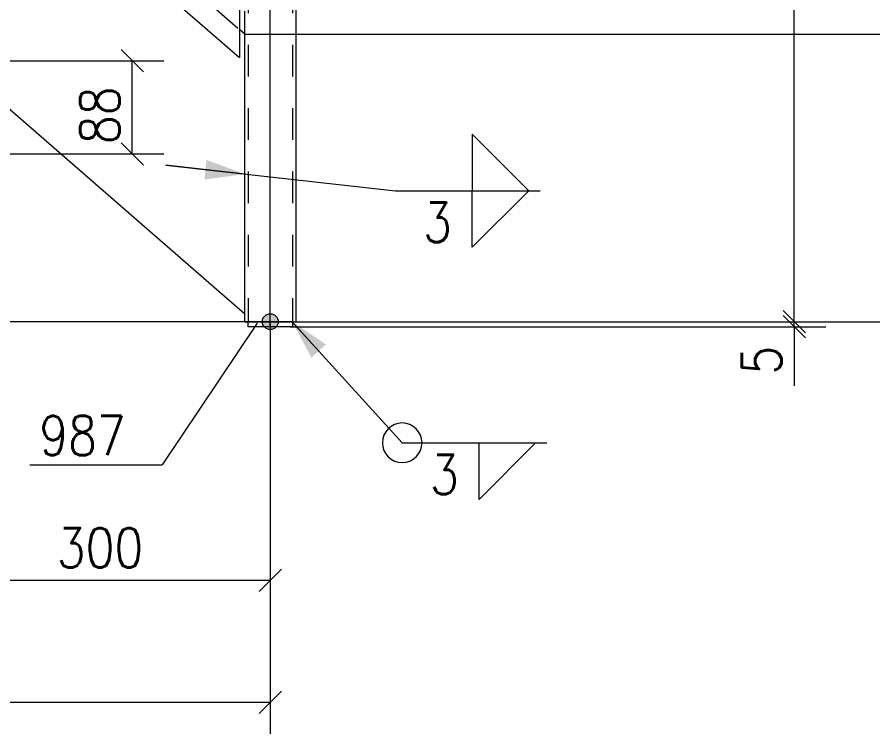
# Model space of a CAD drawing. Header units: millimetres. Extents: x 5 to 846, y 5 to 599.
# Drawn here: x 727.4 to 781.4, y 93.8 to 139 of the extents above; entities that cross this region are included whole.
import ezdxf

# ---------------------------------------------------------------- set-up
doc = ezdxf.new("R2010")
doc.units = ezdxf.units.MM
for name, pattern in [('XKITLINE00', [0]), ('XKITLINE02', [4, 2, -2]), ('XKITLINE03', [6, 3, -1, 1, -1])]:
    doc.linetypes.add(name, pattern=pattern)
for name, color, linetype, lineweight in [('Cota', 4, 'Continuous', 0), ('Marca da peça', 2, 'Continuous', 0), ('Peça', 2, 'Continuous', 0), ('Solda', 1, 'Continuous', 0)]:
    doc.layers.add(name, color=color, linetype=linetype, lineweight=lineweight)
doc.styles.add('ROMANS', font='ROMANS__.TTF')
doc.styles.add('SIMPLEX', font='SIMPLEX_.TTF')

# ---------------------------------------------------------------- blocks, each defined once
blk = doc.blocks.new('*A59')
at = {"layer": 'Peça', "color": 4, "linetype": 'XKITLINE00', "lineweight": 0}
for p in [(553.634, 299.778), (741.415, 174.611)]:
    blk.add_line(p, (741.414, 136.491), dxfattribs=at)
blk = doc.blocks.new('*A61')
at = {"layer": 'Peça'}
blk.add_hatch(color=7, dxfattribs=at).paths.add_polyline_path([(743.333, 119.317), (743.308, 119.319), (743.284, 119.322), (743.26, 119.326), (743.236, 119.331), (743.212, 119.338), (743.189, 119.345), (743.166, 119.354), (743.144, 119.364), (743.122, 119.375), (743.1, 119.387), (743.08, 119.4), (743.06, 119.415), (743.04, 119.43), (743.022, 119.446), (743.004, 119.463), (742.987, 119.48), (742.971, 119.499), (742.956, 119.518), (742.942, 119.538), (742.929, 119.559), (742.916, 119.58), (742.905, 119.602), (742.895, 119.625), (742.887, 119.648), (742.879, 119.671), (742.872, 119.695), (742.867, 119.719), (742.863, 119.743), (742.86, 119.767), (742.858, 119.792), (742.857, 119.816), (742.858, 119.841), (742.86, 119.865), (742.863, 119.889), (742.867, 119.914), (742.872, 119.938), (742.879, 119.961), (742.887, 119.985), (742.895, 120.007), (742.905, 120.03), (742.916, 120.052), (742.929, 120.073), (742.942, 120.094), (742.956, 120.114), (742.971, 120.133), (742.987, 120.152), (743.004, 120.17), (743.022, 120.187), (743.04, 120.203), (743.06, 120.218), (743.08, 120.232), (743.1, 120.245), (743.122, 120.257), (743.144, 120.268), (743.166, 120.278), (743.189, 120.287), (743.212, 120.295), (743.236, 120.301), (743.26, 120.307), (743.284, 120.311), (743.308, 120.314), (743.333, 120.316), (743.357, 120.316), (743.382, 120.316), (743.406, 120.314), (743.431, 120.311), (743.455, 120.307), (743.479, 120.301), (743.503, 120.295), (743.526, 120.287), (743.549, 120.278), (743.571, 120.268), (743.593, 120.257), (743.614, 120.245), (743.635, 120.232), (743.655, 120.218), (743.675, 120.203), (743.693, 120.187), (743.711, 120.17), (743.728, 120.152), (743.744, 120.133), (743.759, 120.114), (743.773, 120.094), (743.786, 120.073), (743.798, 120.052), (743.809, 120.03), (743.819, 120.007), (743.828, 119.985), (743.836, 119.961), (743.842, 119.938), (743.848, 119.914), (743.852, 119.889), (743.855, 119.865), (743.857, 119.841), (743.857, 119.816), (743.857, 119.792), (743.855, 119.767), (743.852, 119.743), (743.848, 119.719), (743.842, 119.695), (743.836, 119.671), (743.828, 119.648), (743.819, 119.625), (743.809, 119.602), (743.798, 119.58), (743.786, 119.559), (743.773, 119.538), (743.759, 119.518), (743.744, 119.499), (743.728, 119.48), (743.711, 119.463), (743.693, 119.446), (743.675, 119.43), (743.655, 119.415), (743.635, 119.4), (743.614, 119.387), (743.593, 119.375), (743.571, 119.364), (743.549, 119.354), (743.526, 119.345), (743.503, 119.338), (743.479, 119.331), (743.455, 119.326), (743.431, 119.322), (743.406, 119.319), (743.382, 119.317), (743.357, 119.316)], flags=17)
at = {"layer": 'Peça', "color": 7, "linetype": 'XKITLINE00', "lineweight": 0}
blk.add_line((743.357, 119.816), (743.358, 200.341), dxfattribs=at)
at = {"layer": 'Peça', "color": 7, "linetype": 'XKITLINE02', "lineweight": 0}
for p, q in [((741.964, 197.303), (741.964, 119.816)), ((744.751, 197.303), (744.751, 119.816)), ((741.747, 120.301), (741.747, 137.969))]:
    blk.add_line(p, q, dxfattribs=at)
at = {"layer": 'Peça', "color": 7, "linetype": 'XKITLINE03', "lineweight": 0}
blk.add_line((743.357, 119.816), (743.358, 197.303), dxfattribs=at)
at = {"layer": 'Peça', "color": 4, "linetype": 'XKITLINE00', "lineweight": 0}
for p, q in [((744.968, 174.608), (744.967, 119.816)), ((741.747, 137.969), (741.747, 139.418)), ((741.747, 119.816), (741.747, 120.301)), ((741.747, 119.816), (744.967, 119.816))]:
    blk.add_line(p, q, dxfattribs=at)
at = {"layer": 'Peça', "color": 7, "linetype": 'XKITLINE00', "lineweight": 0}
blk.add_circle((743.357, 119.816), 0.5, dxfattribs=at)
blk = doc.blocks.new('*A62')
at = {"layer": 'Peça', "color": 4, "linetype": 'XKITLINE00', "lineweight": 0}
for p, q in [((741.748, 120.301), (553.301, 284.166)), ((741.747, 137.969), (741.414, 138.259)), ((741.748, 120.301), (741.747, 137.969))]:
    blk.add_line(p, q, dxfattribs=at)
at = {"layer": 'Peça', "color": 7, "linetype": 'XKITLINE02', "lineweight": 0}
blk.add_line((634.149, 231.533), (741.414, 138.259), dxfattribs=at)
blk = doc.blocks.new('*A76')
at = {"layer": 'Peça', "color": 4, "linetype": 'XKITLINE00', "lineweight": 0}
for p, q in [((741.957, 119.499), (741.957, 119.816)), ((744.71, 119.499), (741.957, 119.499)), ((743.357, 119.499), (743.357, 119.816)), ((744.757, 119.499), (744.71, 119.499)), ((744.757, 119.816), (744.757, 119.499))]:
    blk.add_line(p, q, dxfattribs=at)
at = {"layer": 'Peça', "color": 7, "linetype": 'XKITLINE02', "lineweight": 0}
for p, q in [((744.757, 119.816), (741.957, 119.816)), ((744.71, 119.499), (744.757, 119.499))]:
    blk.add_line(p, q, dxfattribs=at)
blk = doc.blocks.new('*A342')
at = {"layer": 'Cota', "color": 7, "linetype": 'XKITLINE00', "lineweight": 0}
blk.add_line((743.357, 119.816), (497.657, 119.816), dxfattribs=at)
blk = doc.blocks.new('*A352')
at = {"layer": 'Cota', "color": 7, "linetype": 'XKITLINE00', "lineweight": 0}
for p, q in [((785.409, 164.582), (786.823, 163.167)), ((741.747, 163.875), (788.116, 163.875)), ((786.116, 137.969), (786.116, 163.875)), ((785.409, 138.676), (786.823, 137.262)), ((741.747, 137.969), (788.116, 137.969))]:
    blk.add_line(p, q, dxfattribs=at)
at = {"layer": 'Cota', "color": 3}
for p in [(786.116, 163.875), (786.116, 137.969)]:
    blk.add_point(p, dxfattribs=at)
at = {"layer": 'Cota', "color": 3, "style": 'SIMPLEX', "width": 0.85}
blk.add_text('389', height=2.5, rotation=90.0002, dxfattribs=at).set_placement((785.316, 147.441))
blk = doc.blocks.new('*A353')
at = {"layer": 'Cota', "color": 7, "linetype": 'XKITLINE00', "lineweight": 0}
for p, q in [((785.409, 138.676), (786.823, 137.262)), ((741.747, 137.969), (788.116, 137.969)), ((786.116, 119.816), (786.116, 137.969)), ((785.409, 120.523), (786.823, 119.109)), ((744.907, 119.816), (788.116, 119.816))]:
    blk.add_line(p, q, dxfattribs=at)
at = {"layer": 'Cota', "color": 3}
for p in [(786.116, 137.969), (786.116, 119.816)]:
    blk.add_point(p, dxfattribs=at)
at = {"layer": 'Cota', "color": 3, "style": 'SIMPLEX', "width": 0.85}
blk.add_text('272', height=2.5, rotation=90.0002, dxfattribs=at).set_placement((785.316, 125.411))
blk = doc.blocks.new('*A355')
at = {"layer": 'Cota', "color": 7, "linetype": 'XKITLINE00', "lineweight": 0}
blk.add_line((744.967, 119.816), (810.996, 119.816), dxfattribs=at)
blk = doc.blocks.new('*A356')
at = {"layer": 'Cota', "color": 7, "linetype": 'XKITLINE00', "lineweight": 0}
for p, q in [((743.357, 119.816), (743.357, 93.791)), ((744.064, 96.498), (742.65, 95.084)), ((555.442, 95.791), (743.357, 95.791))]:
    blk.add_line(p, q, dxfattribs=at)
at = {"layer": 'Cota', "color": 3}
blk.add_point((743.357, 95.791), dxfattribs=at)
blk = doc.blocks.new('*A363')
at = {"layer": 'Cota', "color": 7, "linetype": 'XKITLINE00', "lineweight": 0}
for p, q in [((723.357, 124.408), (723.357, 101.488)), ((743.357, 119.816), (743.357, 101.488)), ((724.065, 104.195), (722.65, 102.781)), ((744.064, 104.195), (742.65, 102.781)), ((723.357, 103.488), (743.357, 103.488))]:
    blk.add_line(p, q, dxfattribs=at)
at = {"layer": 'Cota', "color": 3}
for p in [(723.357, 103.488), (743.357, 103.488)]:
    blk.add_point(p, dxfattribs=at)
at = {"layer": 'Cota', "color": 3, "style": 'SIMPLEX', "width": 0.85}
blk.add_text('300', height=2.5, dxfattribs=at).set_placement((729.876, 104.288))
blk = doc.blocks.new('*A367')
at = {"layer": 'Solda'}
blk.add_hatch(color=7, dxfattribs=at).paths.add_polyline_path([(741.748, 129.135), (739.194, 128.791), (739.332, 130.033)], flags=17)
at = {"layer": 'Solda', "color": 3, "linetype": 'XKITLINE00', "lineweight": 0}
for p, q in [((759.678, 128.087), (756.107, 131.658)), ((756.107, 131.658), (756.107, 128.087)), ((756.107, 128.087), (759.678, 128.087)), ((756.107, 128.087), (759.678, 128.087)), ((759.678, 128.087), (756.107, 124.515)), ((756.107, 124.515), (756.107, 128.087))]:
    blk.add_line(p, q, dxfattribs=at)
at = {"layer": 'Solda', "color": 7, "linetype": 'XKITLINE00', "lineweight": 0}
for p, q in [((741.748, 129.135), (736.763, 129.69)), ((736.763, 129.69), (751.257, 128.087)), ((751.257, 128.087), (760.393, 128.087))]:
    blk.add_line(p, q, dxfattribs=at)
at = {"layer": 'Solda', "color": 3, "style": 'ROMANS', "width": 0.85}
blk.add_text('3', height=2.5, dxfattribs=at).set_placement((753.007, 124.837))
blk = doc.blocks.new('*A386')
at = {"layer": 'Marca da peça', "color": 7, "linetype": 'XKITLINE00', "lineweight": 0}
for p in [(742.537, 119.733), (728.171, 110.779)]:
    blk.add_line(p, (736.527, 110.779), dxfattribs=at)
at = {"layer": 'Marca da peça', "color": 4, "style": 'ROMANS', "width": 0.85}
blk.add_text('987', height=2.5, dxfattribs=at).set_placement((728.771, 111.379))
blk = doc.blocks.new('*A397')
at = {"layer": 'Cota', "color": 7, "linetype": 'XKITLINE00', "lineweight": 0}
blk.add_line((741.747, 119.816), (507.098, 119.816), dxfattribs=at)
blk = doc.blocks.new('*A416')
at = {"layer": 'Cota', "color": 7, "linetype": 'XKITLINE00', "lineweight": 0}
for p, q in [((733.935, 136.999), (735.349, 135.584)), ((723.358, 136.292), (736.642, 136.291)), ((734.642, 130.408), (734.642, 136.291)), ((733.935, 131.115), (735.349, 129.701)), ((724.895, 130.408), (736.642, 130.408))]:
    blk.add_line(p, q, dxfattribs=at)
at = {"layer": 'Cota', "color": 3}
for p in [(734.642, 136.291), (734.642, 130.408)]:
    blk.add_point(p, dxfattribs=at)
at = {"layer": 'Cota', "color": 3, "style": 'SIMPLEX', "width": 0.85}
blk.add_text('88', height=2.5, rotation=90.0002, dxfattribs=at).set_placement((733.842, 131.029))
blk = doc.blocks.new('*A438')
at = {"layer": 'Cota', "color": 7, "linetype": 'XKITLINE00', "lineweight": 0}
blk.add_line((743.357, 119.816), (798.876, 119.816), dxfattribs=at)
blk = doc.blocks.new('*A439')
at = {"layer": 'Cota', "color": 7, "linetype": 'XKITLINE00', "lineweight": 0}
for p, q in [((776.442, 119.816), (776.442, 197.303)), ((775.735, 120.523), (777.149, 119.109)), ((744.967, 119.816), (778.442, 119.816))]:
    blk.add_line(p, q, dxfattribs=at)
at = {"layer": 'Cota', "color": 3}
blk.add_point((776.442, 119.816), dxfattribs=at)
blk = doc.blocks.new('*A440')
at = {"layer": 'Cota', "color": 7, "linetype": 'XKITLINE00', "lineweight": 0}
for p, q in [((775.735, 120.523), (777.149, 119.109)), ((775.735, 120.206), (777.149, 118.792)), ((744.639, 119.499), (778.442, 119.499)), ((744.967, 119.816), (778.442, 119.816)), ((776.442, 119.499), (776.442, 119.816)), ((776.442, 119.499), (776.442, 115.77)), ((776.442, 119.499), (776.442, 115.77))]:
    blk.add_line(p, q, dxfattribs=at)
at = {"layer": 'Cota', "color": 3}
for p in [(776.442, 119.816), (776.442, 119.499)]:
    blk.add_point(p, dxfattribs=at)
at = {"layer": 'Cota', "color": 3, "style": 'SIMPLEX', "width": 0.85}
blk.add_text('5', height=2.5, rotation=90.0002, dxfattribs=at).set_placement((775.642, 116.474))
blk = doc.blocks.new('*A442')
at = {"layer": 'Solda'}
blk.add_hatch(color=7, dxfattribs=at).paths.add_polyline_path([(744.734, 119.816), (746.878, 118.387), (745.954, 117.546)], flags=17)
at = {"layer": 'Solda', "color": 7, "linetype": 'XKITLINE00', "lineweight": 0}
for p, q in [((744.734, 119.816), (751.69, 112.17)), ((751.69, 112.17), (760.826, 112.17))]:
    blk.add_line(p, q, dxfattribs=at)
at = {"layer": 'Solda', "color": 3, "linetype": 'XKITLINE00', "lineweight": 0}
for p, q in [((756.54, 112.17), (760.111, 112.17)), ((760.111, 112.17), (756.54, 108.598)), ((756.54, 108.598), (756.54, 112.17))]:
    blk.add_line(p, q, dxfattribs=at)
for start, end in [(90, 270), (270, 90)]:
    blk.add_arc((751.69, 112.17), 1.25, start, end, dxfattribs=at)
at = {"layer": 'Solda', "color": 3, "style": 'ROMANS', "width": 0.85}
blk.add_text('3', height=2.5, dxfattribs=at).set_placement((753.44, 108.92))

msp = doc.modelspace()

# ---------------------------------------------------------------- block references
at = {"lineweight": 0}
for name in ['*A61', '*A355', '*A59', '*A62', '*A342', '*A356', '*A438', '*A439', '*A352', '*A353', '*A397', '*A416', '*A367', '*A363', '*A440', '*A386', '*A76', '*A442']:
    msp.add_blockref(name, (0, 0), dxfattribs=at)

doc.saveas('drawing.dxf')
